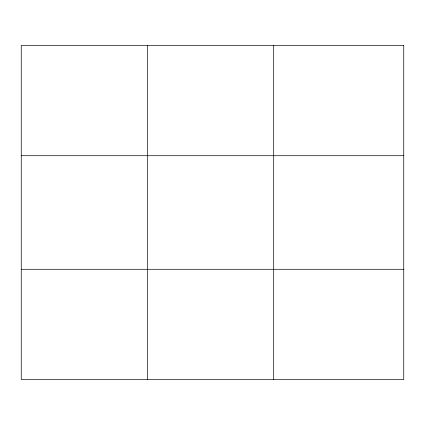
<?xml version="1.0" encoding="UTF-8"?>
<svg xmlns="http://www.w3.org/2000/svg" width="425" height="425" viewBox="0 0 425 425"><rect width="100%" height="100%" fill="white"/><g stroke="black" fill="none" stroke-linecap="round" stroke-linejoin="round"><path stroke-width="0.64" d="M147.475 45.464L147.475 379.536M273.7 45.464L273.7 379.536M21.25 155.709L403.75 155.709M21.25 269.291L403.75 269.291M403.75 45.464L403.75 379.536L21.25 379.536L21.25 45.464L403.75 45.464"/></g></svg>
